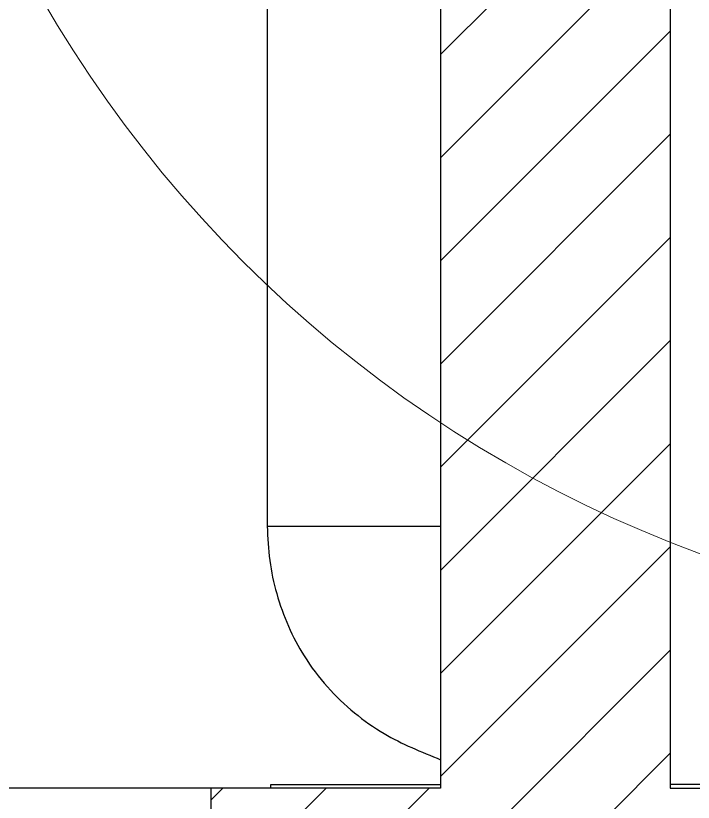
# Model space of a CAD drawing. Header units: millimetres. Extents: x 2 to 1187, y 2 to 839.
# Drawn here: x 599.64 to 614.39, y 725.56 to 742.67 of the extents above; entities that cross this region are included whole.
import ezdxf

# ---------------------------------------------------------------- set-up
doc = ezdxf.new("R2010")
doc.units = ezdxf.units.MM

# ---------------------------------------------------------------- blocks, each defined once
blk = doc.blocks.new('SW_HATCH_0')
at = {"color": 0, "linetype": 'Continuous', "lineweight": 18}
for p, q in [((-60.587, 127.999), (-64.448, 124.137)), ((-59.448, 126.892), (-64.448, 121.892)), ((-59.448, 124.647), (-64.448, 119.647)), ((-59.448, 122.402), (-64.448, 117.402)), ((-59.448, 120.157), (-64.448, 115.157)), ((-59.448, 117.912), (-64.448, 112.912)), ((-59.448, 115.667), (-64.448, 110.667)), ((-59.448, 113.422), (-64.448, 108.422)), ((-59.448, 111.177), (-70.698, 99.927)), ((-59.448, 108.932), (-68.956, 99.424)), ((-64.696, 108.174), (-69.448, 103.422)), ((-66.941, 108.174), (-69.448, 105.667)), ((-69.186, 108.174), (-69.448, 107.912))]:
    blk.add_line(p, q, dxfattribs=at)

msp = doc.modelspace()

# ---------------------------------------------------------------- linework, layer by layer
at = {"color": 7, "linetype": 'Continuous', "lineweight": 25}
for p, q in [((608.8858, 745.6899), (608.8858, 725.8649)), ((605.1109, 745.3649), (605.1109, 731.5644)), ((613.8858, 744.9398), (613.8858, 725.8649)), ((605.1109, 731.5644), (608.8858, 731.5644)), ((605.1876, 725.8649), (605.1876, 725.9399)), ((605.1876, 725.9399), (608.8858, 725.9399)), ((623.8848, 725.9399), (613.8858, 725.9399)), ((603.8858, 725.8649), (598.8858, 725.8649)), ((603.8858, 725.8649), (603.8858, 719.6149)), ((608.8858, 725.8649), (603.8858, 725.8649)), ((613.8858, 725.8649), (633.8858, 725.8649))]:
    msp.add_line(p, q, dxfattribs=at)
at = {"color": 7, "linetype": 'Continuous', "lineweight": 18}
msp.add_circle((623.8858, 756.6149), 27.2907, dxfattribs=at)
at = {"color": 7, "linetype": 'Continuous', "lineweight": 25}
msp.add_open_spline([(605.1109, 731.5644), (605.1227, 731.3144), (605.1464, 730.8142), (605.3056, 730.0767), (605.557, 729.3765), (605.9231, 728.6869), (606.4057, 728.0496), (606.9963, 727.4916), (607.8002, 726.9217), (608.4645, 726.6527), (608.8858, 726.482)], degree=3, knots=[0, 0, 0, 0, 0.09933506, 0.19870906, 0.30369496, 0.40877425, 0.53538338, 0.66214805, 0.78570468, 1, 1, 1, 1], dxfattribs=at)

# ---------------------------------------------------------------- block references
at = {"color": 7, "linetype": 'Continuous', "lineweight": 18}
msp.add_blockref('SW_HATCH_0', (673.3338, 617.6913), dxfattribs=at)

doc.saveas('drawing.dxf')
